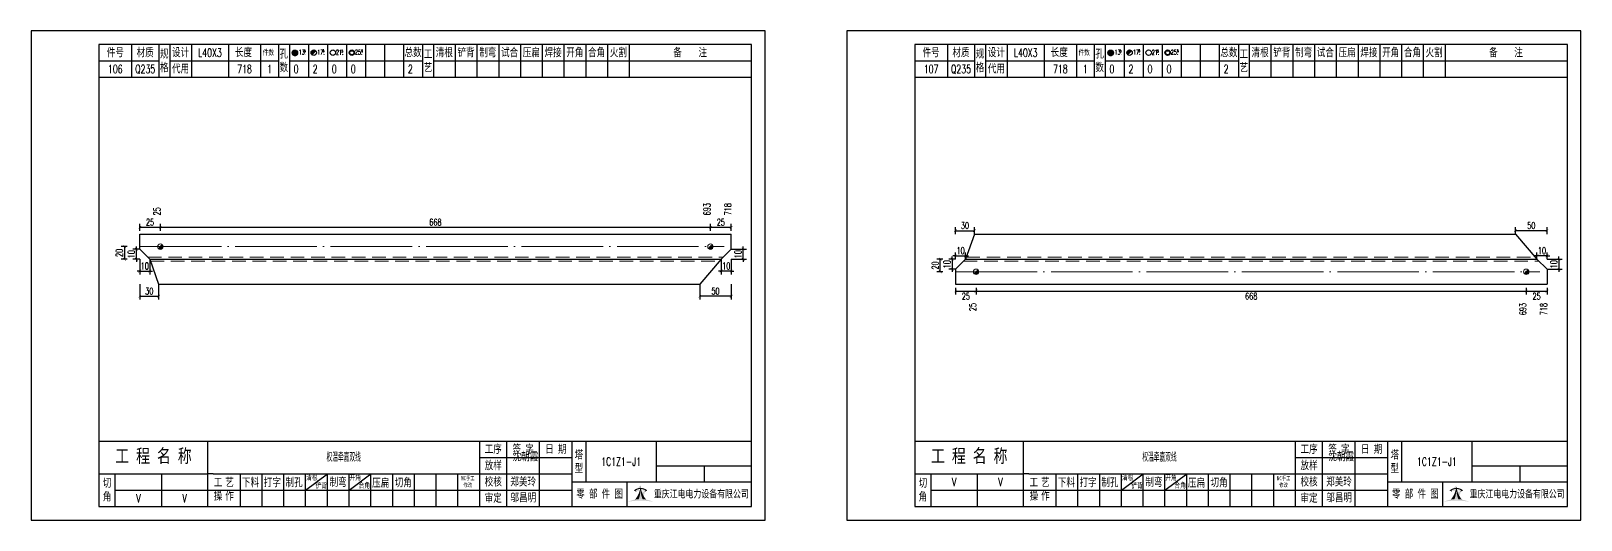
# Model space of a CAD drawing. Header units: millimetres. Extents: x -524 to 9570, y -2481 to 180.
# Drawn here: x 1500 to 2070, y 0 to 180 of the extents above; entities that cross this region are included whole.
import ezdxf
from ezdxf.enums import TextEntityAlignment as Align

# ---------------------------------------------------------------- set-up
doc = ezdxf.new("R2010")
doc.units = ezdxf.units.MM
doc.header["$LTSCALE"] = 20
doc.header["$PDMODE"] = 1
doc.linetypes.add('DASHDOT2X', pattern=[1.75, 1.5, -0.125, 0, -0.125])
doc.linetypes.add('HIDDEN', pattern=[0.375, 0.25, -0.125])
for name, color, linetype, lineweight in [('1', 7, 'Continuous', 25), ('11', 1, 'Continuous', 13), ('2', 1, 'HIDDEN', 13), ('5', 7, 'Continuous', 13), ('7', 3, 'DASHDOT2X', 13)]:
    doc.layers.add(name, color=color, linetype=linetype, lineweight=lineweight)
doc.styles.get("Standard").update_dxf_attribs({"font": 'simplex', "width": 0.7, "bigfont": 'gbhzfs.shx'})
doc.styles.add('SYMBOL_TXT', font='txt.shx', dxfattribs={"width": 0.6})
doc.styles.add('TITLE_TXT', font='simplex.shx', dxfattribs={"width": 0.75, "height": 2.5, "bigfont": 'gbhzfs.shx'})
doc.dimstyles.new('dimStyle4', dxfattribs={"dimtxt": 2.5, "dimasz": 1, "dimexe": 1.25, "dimexo": 0, "dimgap": 0.63, "dimtad": 2, "dimzin": 0, "dimdsep": 46, "dimtxsty": 'standard', "dimblk": 'ARCHTICK', "dimblk1": 'ARCHTICK', "dimblk2": 'ARCHTICK', "dimcen": 0.09, "dimadec": 0, "dimazin": 0, "dimtfac": 1, "dimtdec": 1, "dimtix": 1, "dimtmove": 2, "dimatfit": 3, "dimfxl": 0, "dimtolj": 1, "dimtzin": 0, "dimarcsym": 0})
doc.dimstyles.get("Standard").update_dxf_attribs({"dimtxt": 2.5, "dimasz": 1, "dimexe": 1.25, "dimexo": 0, "dimgap": 0.63, "dimtad": 1, "dimzin": 0, "dimdsep": 46, "dimtxsty": 'standard', "dimblk": 'ARCHTICK', "dimblk1": 'ARCHTICK', "dimblk2": 'ARCHTICK', "dimcen": 0.09, "dimadec": 0, "dimazin": 0, "dimtfac": 1, "dimtdec": 1, "dimtix": 1, "dimtmove": 2, "dimatfit": 3, "dimfxl": 0, "dimtolj": 1, "dimtzin": 0, "dimarcsym": 0})
pattern_1 = [(0, (-3, 0), (0, 0.0125), [])]

# ---------------------------------------------------------------- blocks, each defined once
blk = doc.blocks.new('M12_HOLE')
h = blk.add_hatch()
h.set_pattern_fill('LINE', scale=0.1, style=0)
h.set_pattern_definition(pattern_1)
h.paths.add_polyline_path([(-5, 0, 1), (-1, 0, 1)])
at = {"color": 7}
blk.add_circle((-3, 0), 2, dxfattribs=at)
at = {"color": 7, "attachment_point": 1, "style": 'SYMBOL_TXT'}
for s, insert, char_height, width in [('13\\f??|b0|i0|c0|p54;.', (-0.1170648347537053, 2.110404609075999), 3.5, 5.707453662650948), ('5', (3.739322910876695, 2.264550918150206), 1.8, 2.930899999712656)]:
    blk.add_mtext(s, dxfattribs=dict(at, insert=insert, char_height=char_height, width=width))
blk = doc.blocks.new('M16_HOLE')
h = blk.add_hatch()
h.set_pattern_fill('LINE', scale=0.1, style=0)
h.set_pattern_definition(pattern_1)
h.paths.add_polyline_path([(-1.585786437626905, 1.414213562373095, 0.668178637919299), (-5, 0, 0.198912367379658), (-4.414213562373095, -1.414213562373095)])
at = {"color": 7}
blk.add_circle((-3, 0), 2, dxfattribs=at)
at = {"color": 7, "attachment_point": 1, "style": 'SYMBOL_TXT'}
for s, insert, char_height, width in [('17.', (-0.443935574240129, 2.13042063441452), 3.5, 6.3164), ('5', (3.564570640825252, 2.25180437378188), 1.8, 1.822)]:
    blk.add_mtext(s, dxfattribs=dict(at, insert=insert, char_height=char_height, width=width))
blk = doc.blocks.new('M20_HOLE')
at = {"color": 7}
blk.add_circle((-3, 0), 2, dxfattribs=at)
at = {"color": 7, "attachment_point": 1, "style": 'SYMBOL_TXT'}
for s, insert, char_height, width in [('21.', (-0.6868754558352066, 2.009036737063269), 3.5, 6.0735), ('5', (3.321630759230175, 2.009036737063269), 1.8, 1.4576)]:
    blk.add_mtext(s, dxfattribs=dict(at, insert=insert, char_height=char_height, width=width))
blk = doc.blocks.new('M24_HOLE')
at = {"color": 7}
for radius in [2, 1.5]:
    blk.add_circle((-3, 0), radius, dxfattribs=at)
at = {"color": 7, "attachment_point": 1, "style": 'SYMBOL_TXT'}
for s, insert, char_height, width in [('25.', (-0.6868754558352066, 2.13042063441452), 3.5, 2.4294), ('5', (3.928980201610216, 2.25180437378188), 1.8, 1.9435)]:
    blk.add_mtext(s, dxfattribs=dict(at, insert=insert, char_height=char_height, width=width))
blk = doc.blocks.new('A$C1E394B87')
for p, q in [((270, 180), (0, 180)), ((0, 180), (0, 0)), ((270, 0), (270, 180)), ((0, 0), (270, 0))]:
    blk.add_line(p, q)
blk = doc.blocks.new('JgCard')
h = blk.add_hatch(color=256)
edge = h.paths.add_edge_path()
edge.add_arc((223.8016524729837, -21.84717885384339), 29.00860721842082, 79.81716678233735, 89.27812697573944)
edge.add_arc((224.5325955616654, -21.84717885384339), 29.00860721842082, 90.72187302426055, 100.1828332176626)
edge.add_arc((224.0279874541857, -3.830853464385541), 11.50536553551401, 89.30709440376557, 113.6959925615352, ccw=False)
edge.add_arc((224.3062605804644, -3.830853464385541), 11.50536553551401, 66.30400743846491, 90.69290559623443, ccw=False)
edge = h.paths.add_edge_path()
edge.add_arc((233.0302112674253, 13.18449056462987), 8.873034629199061, 191.5208225546964, 219.6965150385776)
edge.add_arc((215.3040367672247, 13.18449056462987), 8.873034629199061, 320.3034849614224, 348.4791774453036)
edge.add_arc((214.0326012329333, 11.43447699248611), 10.13453382683302, 338.1301204334909, 359.9154198731663)
edge.add_arc((234.3016468017167, 11.43447699248611), 10.13453382683302, 180.0845801266699, 201.8698795665091)
edge.add_line((225.937925765641, 10.90576856469295), (225.6552856147136, 10.35609493506945))
edge.add_arc((224.1679533083088, 7.853493107532699), 3.957321353349253, 91.41975307934291, 127.4827228769255)
edge.add_arc((215.3040367672247, 13.18449056462987), 8.873034629199061, 351.0860103832611, 357.2867084751834)
edge.add_line((222.396322269009, 10.90576856469295), (222.6789624199364, 10.35609493506945))
edge.add_line((222.6789624199364, 10.35609493506945), (221.7697188924139, 10.86032854938844))
edge.add_line((225.6552856147136, 10.35609493506945), (226.5654915637542, 10.86086227359522))
edge.add_arc((224.2330238305049, 7.883670059543192), 3.536460377387214, 93.80567765797379, 121.2894356209631)
edge.add_arc((224.1012242041452, 7.883670059543192), 3.536460377387214, 58.7105643790368, 86.1943223420262)
edge.add_arc((224.1679533083088, 7.853493107532699), 3.957321353349253, 52.53023982105776, 88.60436076552203)
edge.add_arc((233.0302112674253, 13.18449056462987), 8.873034629199061, 182.7132915248167, 188.9137221835162)
edge.add_line((224.1671240173246, 11.44943760304955), (224.1671240173246, 11.41951638194644))
blk.add_hatch(color=256).paths.add_polyline_path([(224.1671240173246, 11.41951638190653, 0.09534363958971465), (224.8964730213393, 7.65936347788454, -0.02857973389665951), (226.2029576453306, 7.517096850535836, -0.1235627947319866), (224.3359488967444, 11.41233217421416, -0.1204986991669159), (225.937925765641, 10.90576856469295), (225.6552856147136, 10.35609493506945), (226.5654915637542, 10.86086227359522, 0.5402417223769541), (226.575360567148, 10.99431825130466, 0.158715983985349), (224.2643381876442, 11.80964050730302, -0.02706108524003999), (224.1671240173246, 12.76445731824299, -0.02706225299216489), (224.0699034296731, 11.80959959181416, 0.1586661026302013), (221.7598355252794, 10.99377351487396, 0.5401762534625951), (221.7697205382283, 10.86032763670437, -5.881062471050359e-06), (221.7697188924139, 10.86032854938844), (222.6789624199364, 10.35609493506945), (222.396322269009, 10.90576856469295, -0.1204986991669226), (223.9982991379056, 11.41233217421416, -0.1235627947319868), (222.1312903893195, 7.517096850535836, -0.0285797338966575), (223.4377750133108, 7.65936347788454, 0.09534363958971454)])
for p, q in [((265, 175), (25, 175)), ((25, 175), (25, 5)), ((37, 175), (37, 163)), ((47, 175), (47, 163)), ((51, 175), (51, 163)), ((59, 175), (59, 163)), ((72.61005959575064, 175), (72.61005959575061, 163)), ((84.43573710762382, 175), (84.43573710762382, 163)), ((91, 175), (91, 163)), ((95, 175), (95, 163)), ((102, 175), (102, 163)), ((109, 175), (109, 163)), ((116, 175), (116, 163)), ((123, 175), (123, 163)), ((130, 175), (130, 163)), ((137, 175), (137, 163)), ((144, 175), (144, 163)), ((148, 175), (148, 163)), ((156, 175), (156, 163)), ((164, 175), (164, 163)), ((172, 175), (172, 163)), ((180, 175), (180, 163)), ((188, 175), (188, 163)), ((196, 175), (196, 163)), ((204, 175), (204, 163)), ((212, 175), (212, 163)), ((220, 175), (220, 163)), ((265, 5), (265, 175)), ((25, 169), (47, 169)), ((51, 168.9999999999999), (91, 168.9999999999999)), ((95, 168.9999999999999), (144, 168.9999999999999)), ((148, 169), (265, 169)), ((25, 163), (265, 163)), ((25, 29), (265, 29)), ((65, 17), (65, 29)), ((165, 5), (165, 29)), ((175, 5), (175, 29)), ((187, 5), (187, 29)), ((199, 5), (199, 29)), ((204, 29), (204, 14)), ((230, 14), (230, 29)), ((165, 23), (199, 23)), ((230, 20), (265, 20)), ((247.5, 20), (247.5, 14)), ((25, 17), (65, 17)), ((31, 5), (31, 17)), ((48, 17), (48, 5)), ((65, 5), (65, 17)), ((67, 17), (65, 17)), ((67, 17), (165, 17)), ((77, 5), (77, 17)), ((85, 5), (85, 17)), ((93, 5), (93, 17)), ((101, 5), (101, 17)), ((101, 11), (109, 17)), ((109, 5), (109, 17)), ((117, 5), (117, 17)), ((117, 11), (125, 17)), ((125, 5), (125, 17)), ((133, 5), (133, 17)), ((141, 5), (141, 17)), ((149, 5), (149, 17)), ((157, 5), (157, 17)), ((165, 17), (199, 17)), ((199, 14), (265, 14)), ((219.0802760739607, 14), (219.0802760739607, 5)), ((31, 11), (65, 11)), ((65, 11), (165, 11)), ((165, 11), (199, 11)), ((25, 5), (265, 5))]:
    blk.add_line(p, q)
blk.add_lwpolyline([(96.0334779468642, 171.9855941999696, -1), (98.0334779468642, 171.9855941999696, -1)], format="xyb", close=True)
for p in [(65.8050297978753, 166), (145, 96)]:
    blk.add_point(p)
blk.add_blockref('A$C1E394B87', (0, 0))
at = {"xscale": 0.5, "yscale": 0.5, "zscale": 0.5}
for name, p in [('M12_HOLE', (98.5334779468642, 171.9855941999696)), ('M16_HOLE', (105.5, 171.9999999999999)), ('M20_HOLE', (112.5, 171.9999999999999)), ('M24_HOLE', (119.5, 171.9999999999999))]:
    blk.add_blockref(name, p, dxfattribs=at)
at = {"attachment_point": 5, "style": 'TITLE_TXT'}
for s, insert, char_height, width in [('{\\fSimHei|b0|i0|c134|p2;件号}', (31, 172), 3, 15), ('{\\fSimHei|b0|i0|c134|p2;材质}', (42, 172), 3, 8), ('{\\fSimHei|b0|i0|c134|p2;规格}', (49, 169), 3, 4), ('{\\fSimHei|b0|i0|c134|p2;设计}', (55, 171.9999999999999), 3, 8.000000000000014), ('{\\fSimHei|b0|i0|c134|p2;长度}', (78.11684221050325, 172.0531705390044), 3, 8), ('{\\fSimHei|b0|i0|c134|p2;件数}', (87.3041250533895, 171.9999999999999), 2, 8.8244), ('{\\fSimHei|b0|i0|c134|p2;孔数}', (93, 169), 3, 4), ('{\\fSimHei|b0|i0|c134|p2;总数}', (140.5, 171.9999999999999), 3, 7), ('{\\fSimHei|b0|i0|c134|p2;工\\P艺}', (146, 169), 3, 4), ('{\\fSimHei|b0|i0|c134|p2;清根}', (152, 172), 3, 8), ('{\\fSimHei|b0|i0|c134|p2;铲背}', (160, 172), 3, 8), ('{\\fSimHei|b0|i0|c134|p2;制弯}', (168, 172), 3, 8.000000000000028), ('{\\fSimHei|b0|i0|c134|p2;试合}', (176, 172), 3, 8), ('{\\fSimHei|b0|i0|c134|p2;压扁}', (184, 172), 3, 8), ('{\\fSimHei|b0|i0|c134|p2;焊接}', (192, 172), 3, 8), ('{\\fSimHei|b0|i0|c134|p2;开角}', (200, 172), 3, 8.000000000000057), ('{\\fSimHei|b0|i0|c134|p2;合角}', (208, 172), 3, 8), ('{\\fSimHei|b0|i0|c134|p2;火割}', (216, 172), 3, 8), ('{\\fSimHei|b0|i0|c134|p2;备    注}', (242.3967818627186, 171.9765054582008), 3, 22), ('{\\fSimHei|b0|i0|c134|p2;代用}', (55, 166), 3, 8), ('{\\fSimHei|b0|i0|c134|p2;工 程 名 称}', (45.04268864723963, 23.33842704880232), 5, 47.33333333333334), ('{\\fSimHei|b0|i0|c134|p2;工序}', (170, 26), 3, 10), ('{\\fSimHei|b0|i0|c134|p2;签 字}', (181, 26), 3, 12), ('{\\fSimHei|b0|i0|c134|p2;^I沈朝霞}', (181.0520504248258, 23.27747906449889), 3, 12), ('{\\fSimHei|b0|i0|c134|p2;日 期}', (193, 26), 3, 12), ('{\\fSimHei|b0|i0|c134|p2;塔\\P型}', (201.5, 21.5), 3, 5.000000000000028), ('{\\fSimHei|b0|i0|c134|p2;放样}', (170, 20), 3, 10), ('{\\fSimHei|b0|i0|c134|p2;切\\P角}', (28, 11), 3, 6.000000000000004), ('{\\fSimHei|b0|i0|c134|p2;工\\P操}', (68.78408056366106, 11.29930144135182), 3, 6.000000000000004), ('{\\fSimHei|b0|i0|c134|p2;艺\\P作}', (73.01340619218274, 11.29930144135182), 3, 6.000000000000004), ('{\\fSimHei|b0|i0|c134|p2;下料}', (80.74376492044746, 13.75191016783555), 3, 8), ('{\\fSimHei|b0|i0|c134|p2;打字}', (88.74376492044746, 13.75191016783555), 3, 8), ('{\\fSimHei|b0|i0|c134|p2;制孔}', (96.74376492044746, 13.75191016783555), 3, 8.000000000000028), ('{\\fSimHei|b0|i0|c134|p2;清根}', (103.3080888185272, 15.56254542211099), 2, 8), ('{\\fSimHei|b0|i0|c134|p2;铲背}', (106.6982872637203, 12.58010217278223), 2, 8), ('{\\fSimHei|b0|i0|c134|p2;制弯}', (112.9524832210667, 13.86807755023182), 3, 8.000000000000028), ('{\\fSimHei|b0|i0|c134|p2;开角}', (119.2123351337376, 15.54156681030855), 2, 8.000000000000057), ('{\\fSimHei|b0|i0|c134|p2;合角}', (122.601153766583, 12.67610618408509), 2, 8), ('{\\fSimHei|b0|i0|c134|p2;压扁}', (128.5896913500159, 13.56672241423536), 3, 8), ('{\\fSimHei|b0|i0|c134|p2;切角}', (136.8970089545677, 13.6938446517654), 3, 8), ('{\\fSimHei|b0|i0|c134|p2;NC手工修改}', (160.6311373906198, 14.05820252967675), 1.5, 6.204069777279955), ('{\\fSimHei|b0|i0|c134|p2;校核}', (170, 14), 3, 10.00000000000003), ('{\\fSimHei|b0|i0|c134|p2;郑美玲}', (181, 14), 3, 12), ('{\\fSimHei|b0|i0|c134|p2;零 部 件 图}', (209.0827348158753, 9.5), 3, 30.76131175444226), ('{\\fSimHei|b0|i0|c134|p2;重庆江电电力设备有限公司}', (246.5086378857131, 9.475432444103376), 2.772000000000001, 63.29400000000002), ('{\\fSimHei|b0|i0|c134|p2;审定}', (170, 8), 3, 10), ('{\\fSimHei|b0|i0|c134|p2;邬昌明}', (181.0428184060297, 8.12303372435349), 3, 12)]:
    blk.add_mtext(s, dxfattribs=dict(at, insert=insert, char_height=char_height, width=width))
blk = doc.blocks.new('M16')
for p, q in [((-0.7071067811865476, -0.7071067811865476), (0.7071067811865475, 0.7071067811865475)), ((-0.4, 4.898425415289509e-17), (0.4, 0)), ((2.449212707644755e-17, 0.4), (0, -0.4))]:
    blk.add_line(p, q)
blk.add_circle((0, 0), 1)
for centre, radius, end in [((0, 0), 0.8, 45.00000000000001), ((0, 0), 0.6, 45.00000000000001), ((0, 0), 0.4, 45.00000000000001), ((-5.551115123125783e-17, -5.551115123125783e-17), 0.2, 45)]:
    blk.add_arc(centre, radius, 225, end)
blk = doc.blocks.new('_ArchTick')
at = {"color": 0, "linetype": 'ByBlock', "const_width": 0.15}
blk.add_lwpolyline([(-0.5, -0.5), (0.5, 0.5)], dxfattribs=at)
blk = doc.blocks.new('*D139')
at = {"layer": '11', "color": 0, "lineweight": -2}
for p, q in [((1540, 91.625), (1539, 91.625)), ((1540, 96), (1540, 90.375)), ((1540, 91.625), (1543.7, 91.625)), ((1543.7, 96), (1543.7, 90.375)), ((1543.7, 91.625), (1544.7, 91.625))]:
    blk.add_line(p, q, dxfattribs=at)
at = {"layer": 'Defpoints', "color": 0}
for p in [(1540, 96), (1543.7, 96), (1543.7, 91.625)]:
    blk.add_point(p, dxfattribs=at)
at = {"layer": '11', "color": 0, "lineweight": -2}
blk.add_blockref('_ArchTick', (1540, 91.625), dxfattribs=at)
at = {"layer": '11', "color": 0, "lineweight": -2, "rotation": 180}
blk.add_blockref('_ArchTick', (1543.7, 91.625), dxfattribs=at)
at = {"layer": '11', "color": 0, "insert": (1541.85, 93.505), "char_height": 2.5, "attachment_point": 5}
blk.add_mtext('\\A1;10', dxfattribs=at)
blk = doc.blocks.new('*D140')
at = {"layer": '11', "color": 0, "lineweight": -2}
for p, q in [((1540, 99.7), (1537.5, 99.7)), ((1538.75, 99.7), (1538.75, 100.7)), ((1538.75, 96), (1538.75, 99.7)), ((1540, 96), (1537.5, 96)), ((1538.75, 96), (1538.75, 95))]:
    blk.add_line(p, q, dxfattribs=at)
at = {"layer": 'Defpoints', "color": 0}
for p in [(1538.75, 99.7), (1540, 99.7), (1540, 96)]:
    blk.add_point(p, dxfattribs=at)
at = {"layer": '11', "color": 0, "lineweight": -2}
for p, rotation in [((1538.75, 99.7), 270), ((1538.75, 96), 90)]:
    blk.add_blockref('_ArchTick', p, dxfattribs=dict(at, rotation=rotation))
at = {"layer": '11', "color": 0, "insert": (1536.87, 97.85000000000024), "char_height": 2.5, "attachment_point": 5, "rotation": 90}
blk.add_mtext('\\A1;10', dxfattribs=at)
blk = doc.blocks.new('*D141')
at = {"layer": '11', "color": 0, "lineweight": -2}
for p, q in [((1745.9375, 86.75), (1745.9375, 81.125)), ((1757.5, 86.75), (1757.5, 81.125)), ((1757.5, 82.375), (1745.9375, 82.375))]:
    blk.add_line(p, q, dxfattribs=at)
at = {"layer": 'Defpoints', "color": 0}
for p in [(1745.9375, 86.75), (1757.5, 86.75), (1745.9375, 82.375)]:
    blk.add_point(p, dxfattribs=at)
at = {"layer": '11', "color": 0, "lineweight": -2, "rotation": 180}
blk.add_blockref('_ArchTick', (1745.9375, 82.375), dxfattribs=at)
at = {"layer": '11', "color": 0, "lineweight": -2}
blk.add_blockref('_ArchTick', (1757.5, 82.375), dxfattribs=at)
at = {"layer": '11', "color": 0, "insert": (1751.71875, 84.255), "char_height": 2.5, "attachment_point": 5}
blk.add_mtext('\\A1;50', dxfattribs=at)
blk = doc.blocks.new('*D142')
at = {"layer": '11', "color": 0, "lineweight": -2}
for p, q in [((1753.8, 91.625), (1752.8, 91.625)), ((1753.8, 96), (1753.8, 90.375)), ((1757.5, 91.625), (1753.8, 91.625)), ((1757.5, 96), (1757.5, 90.375)), ((1757.5, 91.625), (1758.5, 91.625))]:
    blk.add_line(p, q, dxfattribs=at)
at = {"layer": 'Defpoints', "color": 0}
for p in [(1753.8, 96), (1753.8, 91.625), (1757.5, 96)]:
    blk.add_point(p, dxfattribs=at)
at = {"layer": '11', "color": 0, "lineweight": -2}
blk.add_blockref('_ArchTick', (1753.8, 91.625), dxfattribs=at)
at = {"layer": '11', "color": 0, "lineweight": -2, "rotation": 180}
blk.add_blockref('_ArchTick', (1757.5, 91.625), dxfattribs=at)
at = {"layer": '11', "color": 0, "insert": (1755.65, 93.505), "char_height": 2.5, "attachment_point": 5}
blk.add_mtext('\\A1;10', dxfattribs=at)
blk = doc.blocks.new('*D143')
at = {"layer": '11', "color": 0, "lineweight": -2}
for p, q in [((1757.5, 99.7), (1763.125, 99.69999999999999)), ((1761.875, 99.69999999999999), (1761.875, 100.7)), ((1761.875, 95.99999999999999), (1761.875, 99.69999999999999)), ((1757.5, 96), (1763.125, 95.99999999999999)), ((1761.875, 95.99999999999999), (1761.875, 94.99999999999999))]:
    blk.add_line(p, q, dxfattribs=at)
at = {"layer": 'Defpoints', "color": 0}
for p in [(1757.5, 99.7), (1761.875, 99.69999999999999), (1757.5, 96)]:
    blk.add_point(p, dxfattribs=at)
at = {"layer": '11', "color": 0, "lineweight": -2}
for p, rotation in [((1761.875, 99.69999999999999), 270), ((1761.875, 95.99999999999999), 90)]:
    blk.add_blockref('_ArchTick', p, dxfattribs=dict(at, rotation=rotation))
at = {"layer": '11', "color": 0, "insert": (1759.995, 97.85000000000028), "char_height": 2.5, "attachment_point": 5, "rotation": 90}
blk.add_mtext('\\A1;10', dxfattribs=at)
blk = doc.blocks.new('*D144')
at = {"layer": '1', "color": 0, "lineweight": -2}
for p, q in [((1535.375, 100.625), (1533.125, 100.625)), ((1534.375, 100.625), (1534.375, 96)), ((1535.375, 96), (1533.125, 96))]:
    blk.add_line(p, q, dxfattribs=at)
at = {"layer": 'Defpoints', "color": 0}
for p in [(1535.375, 100.625), (1534.375, 96), (1535.375, 96)]:
    blk.add_point(p, dxfattribs=at)
at = {"layer": '1', "color": 0, "lineweight": -2}
for p, rotation in [((1534.375, 100.625), 90), ((1534.375, 96), 270)]:
    blk.add_blockref('_ArchTick', p, dxfattribs=dict(at, rotation=rotation))
at = {"layer": '1', "color": 0, "insert": (1532.495, 98.31250000000024), "char_height": 2.5, "attachment_point": 5, "rotation": 90}
blk.add_mtext('\\A1;20', dxfattribs=at)
blk = doc.blocks.new('*D145')
at = {"layer": '11', "color": 0, "lineweight": -2}
for p, q in [((1840, 85.5), (1840, 83)), ((1847.57061229679, 85.5), (1847.57061229679, 83)), ((1840, 84.25), (1847.57061229679, 84.25))]:
    blk.add_line(p, q, dxfattribs=at)
at = {"layer": 'Defpoints', "color": 0}
for p in [(1840, 85.5), (1847.57061229679, 85.5), (1847.57061229679, 84.25)]:
    blk.add_point(p, dxfattribs=at)
at = {"layer": '11', "color": 0, "lineweight": -2, "rotation": 180}
blk.add_blockref('_ArchTick', (1840, 84.25), dxfattribs=at)
at = {"layer": '11', "color": 0, "lineweight": -2}
blk.add_blockref('_ArchTick', (1847.57061229679, 84.25), dxfattribs=at)
at = {"layer": '11', "color": 0, "insert": (1843.785306148395, 82.37), "char_height": 2.5, "attachment_point": 5}
blk.add_mtext('\\A1;25', dxfattribs=at)
blk = doc.blocks.new('*D146')
at = {"layer": '11', "color": 0, "lineweight": -2}
for p, q in [((1847.57061229679, 85.5), (1847.57061229679, 83)), ((2049.857372867031, 85.5), (2049.857372867031, 83)), ((1847.57061229679, 84.25), (2049.857372867031, 84.25))]:
    blk.add_line(p, q, dxfattribs=at)
at = {"layer": 'Defpoints', "color": 0}
for p in [(1847.57061229679, 85.5), (2049.857372867031, 85.5), (2049.857372867031, 84.25)]:
    blk.add_point(p, dxfattribs=at)
at = {"layer": '11', "color": 0, "lineweight": -2, "rotation": 180}
blk.add_blockref('_ArchTick', (1847.57061229679, 84.25), dxfattribs=at)
at = {"layer": '11', "color": 0, "lineweight": -2}
blk.add_blockref('_ArchTick', (2049.857372867031, 84.25), dxfattribs=at)
at = {"layer": '11', "color": 0, "insert": (1948.713992581911, 82.37), "char_height": 2.5, "attachment_point": 5}
blk.add_mtext('\\A1;668', dxfattribs=at)
blk = doc.blocks.new('*D147')
at = {"layer": '11', "color": 0, "lineweight": -2}
for p, q in [((2049.857372867031, 85.5), (2049.857372867031, 83)), ((2057.5, 85.5), (2057.5, 83)), ((2049.857372867031, 84.25), (2057.5, 84.25))]:
    blk.add_line(p, q, dxfattribs=at)
at = {"layer": 'Defpoints', "color": 0}
for p in [(2049.857372867031, 85.5), (2057.5, 85.5), (2057.5, 84.25)]:
    blk.add_point(p, dxfattribs=at)
at = {"layer": '11', "color": 0, "lineweight": -2, "rotation": 180}
blk.add_blockref('_ArchTick', (2049.857372867031, 84.25), dxfattribs=at)
at = {"layer": '11', "color": 0, "lineweight": -2}
blk.add_blockref('_ArchTick', (2057.5, 84.25), dxfattribs=at)
at = {"layer": '11', "color": 0, "insert": (2053.678686433515, 82.37), "char_height": 2.5, "attachment_point": 5}
blk.add_mtext('\\A1;25', dxfattribs=at)
blk = doc.blocks.new('*D149')
at = {"layer": '11', "color": 0, "lineweight": -2}
for p, q in [((1840, 97.25), (1839, 97.25)), ((1840, 96), (1840, 98.5)), ((1840, 97.25), (1843.7, 97.25)), ((1843.7, 96), (1843.7, 98.5)), ((1843.7, 97.25), (1844.7, 97.25))]:
    blk.add_line(p, q, dxfattribs=at)
at = {"layer": 'Defpoints', "color": 0}
for p in [(1843.7, 97.25), (1840, 96), (1843.7, 96)]:
    blk.add_point(p, dxfattribs=at)
at = {"layer": '11', "color": 0, "lineweight": -2}
blk.add_blockref('_ArchTick', (1840, 97.25), dxfattribs=at)
at = {"layer": '11', "color": 0, "lineweight": -2, "rotation": 180}
blk.add_blockref('_ArchTick', (1843.7, 97.25), dxfattribs=at)
at = {"layer": '11', "color": 0, "insert": (1841.85, 99.13), "char_height": 2.5, "attachment_point": 5}
blk.add_mtext('\\A1;10', dxfattribs=at)
blk = doc.blocks.new('*D150')
at = {"layer": '11', "color": 0, "lineweight": -2}
for p, q in [((1838.75, 96), (1838.75, 97)), ((1840, 96), (1837.5, 96)), ((1840, 92.3), (1837.5, 92.3)), ((1838.75, 96), (1838.75, 92.3)), ((1838.75, 92.3), (1838.75, 91.3))]:
    blk.add_line(p, q, dxfattribs=at)
at = {"layer": 'Defpoints', "color": 0}
for p in [(1838.75, 92.3), (1840, 96), (1840, 92.3)]:
    blk.add_point(p, dxfattribs=at)
at = {"layer": '11', "color": 0, "lineweight": -2}
for p, rotation in [((1838.75, 96), 270), ((1838.75, 92.3), 90)]:
    blk.add_blockref('_ArchTick', p, dxfattribs=dict(at, rotation=rotation))
at = {"layer": '11', "color": 0, "insert": (1836.87, 94.15000000000029), "char_height": 2.5, "attachment_point": 5, "rotation": 90}
blk.add_mtext('\\A1;10', dxfattribs=at)
blk = doc.blocks.new('*D151')
at = {"layer": '11', "color": 0, "lineweight": -2}
for p, q in [((2045.9375, 105.25), (2045.9375, 107.75)), ((2057.5, 106.5), (2045.9375, 106.5)), ((2057.5, 105.25), (2057.5, 107.75))]:
    blk.add_line(p, q, dxfattribs=at)
at = {"layer": 'Defpoints', "color": 0}
for p in [(2045.9375, 106.5), (2045.9375, 105.25), (2057.5, 105.25)]:
    blk.add_point(p, dxfattribs=at)
at = {"layer": '11', "color": 0, "lineweight": -2, "rotation": 180}
blk.add_blockref('_ArchTick', (2045.9375, 106.5), dxfattribs=at)
at = {"layer": '11', "color": 0, "lineweight": -2}
blk.add_blockref('_ArchTick', (2057.5, 106.5), dxfattribs=at)
at = {"layer": '11', "color": 0, "insert": (2051.71875, 108.38), "char_height": 2.5, "attachment_point": 5}
blk.add_mtext('\\A1;50', dxfattribs=at)
blk = doc.blocks.new('*D152')
at = {"layer": '11', "color": 0, "lineweight": -2}
for p, q in [((2053.8, 97.25), (2052.8, 97.25)), ((2053.8, 96), (2053.8, 98.5)), ((2057.5, 97.25), (2053.8, 97.25)), ((2057.5, 96), (2057.5, 98.5)), ((2057.5, 97.25), (2058.5, 97.25))]:
    blk.add_line(p, q, dxfattribs=at)
at = {"layer": 'Defpoints', "color": 0}
for p in [(2053.8, 97.25), (2053.8, 96), (2057.5, 96)]:
    blk.add_point(p, dxfattribs=at)
at = {"layer": '11', "color": 0, "lineweight": -2}
blk.add_blockref('_ArchTick', (2053.8, 97.25), dxfattribs=at)
at = {"layer": '11', "color": 0, "lineweight": -2, "rotation": 180}
blk.add_blockref('_ArchTick', (2057.5, 97.25), dxfattribs=at)
at = {"layer": '11', "color": 0, "insert": (2055.65, 99.13), "char_height": 2.5, "attachment_point": 5}
blk.add_mtext('\\A1;10', dxfattribs=at)
blk = doc.blocks.new('*D153')
at = {"layer": '11', "color": 0, "lineweight": -2}
for p, q in [((2061.875, 96), (2061.875, 97)), ((2057.5, 96), (2063.125, 96)), ((2057.5, 92.3), (2063.125, 92.3)), ((2061.875, 96), (2061.875, 92.3)), ((2061.875, 92.3), (2061.875, 91.3))]:
    blk.add_line(p, q, dxfattribs=at)
at = {"layer": 'Defpoints', "color": 0}
for p in [(2057.5, 96), (2057.5, 92.3), (2061.875, 92.3)]:
    blk.add_point(p, dxfattribs=at)
at = {"layer": '11', "color": 0, "lineweight": -2}
for p, rotation in [((2061.875, 96), 270), ((2061.875, 92.3), 90)]:
    blk.add_blockref('_ArchTick', p, dxfattribs=dict(at, rotation=rotation))
at = {"layer": '11', "color": 0, "insert": (2059.995, 94.15000000000033), "char_height": 2.5, "attachment_point": 5, "rotation": 90}
blk.add_mtext('\\A1;10', dxfattribs=at)

msp = doc.modelspace()

# ---------------------------------------------------------------- linework, layer by layer
at = {"layer": '1'}
for p, q in [((1540, 99.7), (1540, 105.25)), ((1540, 105.25), (1757.5, 105.25)), ((1757.5, 99.7), (1757.5, 105.25)), ((1846.9375, 105.25), (1843.7, 96)), ((1846.9375, 105.25), (2045.9375, 105.25)), ((2045.9375, 105.25), (2053.8, 96)), ((1540, 99.7), (1543.7, 96)), ((1757.5, 99.7), (1753.8, 96)), ((1543.7, 96), (1546.9375, 86.75)), ((1543.7, 96), (1753.8, 96)), ((1753.8, 96), (1745.9375, 86.75)), ((1843.7, 96), (1840, 92.3)), ((1840, 92.3), (1840, 86.75)), ((1843.7, 96), (2053.8, 96)), ((2053.8, 96), (2057.5, 92.3)), ((2057.5, 92.3), (2057.5, 86.75)), ((1546.9375, 86.75), (1745.9375, 86.75)), ((1840, 86.75), (2057.5, 86.75))]:
    msp.add_line(p, q, dxfattribs=at)
at = {"layer": '2'}
for p, q in [((1543.00625, 96.69375), (1754.49375, 96.69375)), ((1543.9428125, 95.30625), (1753.2103125, 95.30625)), ((1843.00625, 95.30625), (2054.49375, 95.30625)), ((1843.9428125, 96.69375), (2053.2103125, 96.69375))]:
    msp.add_line(p, q, dxfattribs=at)
at = {"layer": '7'}
for p, q in [((1540, 100.625), (1754.857372867031, 100.625)), ((1840, 91.375), (2054.857372867031, 91.375))]:
    msp.add_line(p, q, dxfattribs=at)

# ---------------------------------------------------------------- block references
at = {"layer": '1'}
for p in [(1500, 0), (1800, 0)]:
    msp.add_blockref('JgCard', p, dxfattribs=at)
at = {"layer": '5'}
for p in [(1547.57061229679, 100.625), (1749.857372867031, 100.625), (1847.57061229679, 91.375), (2049.857372867031, 91.375)]:
    msp.add_blockref('M16', p, dxfattribs=at)

# ---------------------------------------------------------------- texts
at = {"layer": '1', "width": 0.7}
for s, p in [('L40X3', (1565.805029797875, 172)), ('L40X3', (1865.805029797875, 172)), ('106', (1531, 166)), ('Q235', (1542, 166)), ('718', (1578.522898351687, 166)), ('1', (1587.717868553812, 166)), ('0', (1597.5, 166)), ('2', (1604.5, 166)), ('0', (1611.5, 166)), ('0', (1618.5, 166)), ('2', (1639.5, 166)), ('107', (1831, 166)), ('Q235', (1842, 166)), ('718', (1878.522898351687, 166)), ('1', (1887.717868553812, 166)), ('0', (1897.5, 166)), ('2', (1904.5, 166)), ('0', (1911.5, 166)), ('0', (1918.5, 166)), ('2', (1939.5, 166)), ('权温牵嘉双线', (1615, 23)), ('1C1Z1-J1', (1717, 21.5)), ('权温牵嘉双线', (1915, 23)), ('1C1Z1-J1', (2017, 21.5)), ('V', (1839.5, 14)), ('V', (1856.5, 14)), ('V', (1539.5, 8)), ('V', (1556.5, 8))]:
    msp.add_text(s, height=3, dxfattribs=at).set_placement(p, align=Align.MIDDLE_CENTER)
for s, p in [('25', (1547.57061229679, 112.125)), ('693', (1749.857372867031, 112.125)), ('718', (1757.5, 112.125))]:
    msp.add_text(s, height=2.5, rotation=90, dxfattribs=at).set_placement(p)
for s, p in [('25', (1847.57061229679, 79.875)), ('693', (2049.857372867031, 79.875)), ('718', (2057.5, 79.875))]:
    msp.add_text(s, height=2.5, rotation=90, dxfattribs=at).set_placement(p, align=Align.RIGHT)

# ---------------------------------------------------------------- dimensions: what is measured, and where the dimension line sits
at = {"layer": '1'}
dim = msp.add_linear_dim(base=(1534.375, 96), p1=(1535.375, 100.625), p2=(1535.375, 96), angle=90, text='20', dimstyle='standard', override={"dimtxt": 2.5}, dxfattribs=at)
dim.commit()
dim.dimension.update_dxf_attribs({"geometry": '*D144', "text_midpoint": (1532.495, 98.31250000000024)})
msp.add_linear_dim(base=(1834.375, 96), p1=(1835.375, 91.375), p2=(1835.375, 96), angle=90, text='20', dimstyle='standard', override={"dimtxt": 2.5}, dxfattribs=at).render()
at = {"layer": '11'}
for base, p1, p2, text in [((1547.57061229679, 107.75), (1540, 106.5), (1547.57061229679, 106.5), '25'), ((1749.857372867031, 107.75), (1547.57061229679, 106.5), (1749.857372867031, 106.5), '668'), ((1757.5, 107.75), (1749.857372867031, 106.5), (1757.5, 106.5), '25'), ((1846.9375, 106.5), (1840, 105.25), (1846.9375, 105.25), '30'), ((1546.9375, 82.375), (1540, 86.75), (1546.9375, 86.75), '30')]:
    msp.add_linear_dim(base=base, p1=p1, p2=p2, text=text, dimstyle='standard', override={"dimtxt": 2.5}, dxfattribs=at).render()
for base, p1, p2, text, dimstyle, picture, middle in [((2045.9375, 106.5), (2057.5, 105.25), (2045.9375, 105.25), '50', 'standard', '*D151', (2051.71875, 108.38)), ((1843.7, 97.25), (1840, 96), (1843.7, 96), '10', 'standard', '*D149', (1841.85, 99.13)), ((2053.8, 97.25), (2057.5, 96), (2053.8, 96), '10', 'standard', '*D152', (2055.65, 99.13)), ((1543.7, 91.625), (1540, 96), (1543.7, 96), '10', 'standard', '*D139', (1541.85, 93.505)), ((1753.8, 91.625), (1757.5, 96), (1753.8, 96), '10', 'standard', '*D142', (1755.65, 93.505)), ((1745.9375, 82.375), (1757.5, 86.75), (1745.9375, 86.75), '50', 'standard', '*D141', (1751.71875, 84.255)), ((1847.57061229679, 84.25), (1840, 85.5), (1847.57061229679, 85.5), '25', 'dimStyle4', '*D145', (1843.785306148395, 82.37)), ((2049.857372867031, 84.25), (1847.57061229679, 85.5), (2049.857372867031, 85.5), '668', 'dimStyle4', '*D146', (1948.713992581911, 82.37)), ((2057.5, 84.25), (2049.857372867031, 85.5), (2057.5, 85.5), '25', 'dimStyle4', '*D147', (2053.678686433515, 82.37))]:
    dim = msp.add_linear_dim(base=base, p1=p1, p2=p2, text=text, dimstyle=dimstyle, override={"dimtxt": 2.5}, dxfattribs=at)
    dim.commit()
    dim.dimension.update_dxf_attribs({"geometry": picture, "text_midpoint": middle})
for base, p1, p2, picture, middle in [((1538.75, 99.7), (1540, 96), (1540, 99.7), '*D140', (1536.87, 97.85000000000024)), ((1761.875, 99.69999999999999), (1757.5, 96), (1757.5, 99.7), '*D143', (1759.995, 97.85000000000028)), ((1838.75, 92.3), (1840, 96), (1840, 92.3), '*D150', (1836.87, 94.15000000000029)), ((2061.875, 92.3), (2057.5, 96), (2057.5, 92.3), '*D153', (2059.995, 94.15000000000033))]:
    dim = msp.add_linear_dim(base=base, p1=p1, p2=p2, angle=90, text='10', dimstyle='standard', override={"dimtxt": 2.5}, dxfattribs=at)
    dim.commit()
    dim.dimension.update_dxf_attribs({"geometry": picture, "text_midpoint": middle})

doc.saveas('drawing.dxf')
